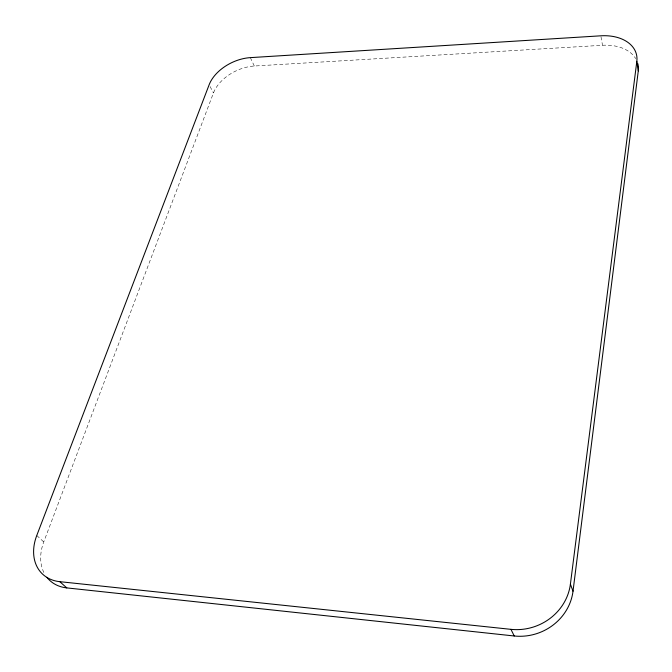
<?xml version="1.0" encoding="UTF-8"?>
<svg xmlns="http://www.w3.org/2000/svg" width="672" height="672" viewBox="0 0 672 672"><rect width="100%" height="100%" fill="white"/><g stroke="black" fill="none" stroke-linecap="round" stroke-linejoin="round"><path stroke-width="0.5" stroke-dasharray="3.36 2.52" d="M43.865 572.477A47.074 35.406 -45.5 0 1 43.747 541.934L213.444 92.98A35.465 22.831 -26.1 0 1 254.31 66.024L602.507 45.276A40.312 27.401 -13.6 0 1 635.72 58.649M36.767 535.492L43.747 541.934M210.101 86.562L213.444 92.98M250.328 57.632L254.31 66.024M600.978 36.758L602.507 45.276"/><path stroke-width="1.01" d="M573.014 591.217L570.402 584.161L636.821 61.387A40.639 27.434 -13.7 0 0 600.81 35.809L250.328 57.632A35.717 22.823 -26.1 0 0 209.152 84.731L36.767 535.492A47.502 35.532 -45.2 0 0 59.791 581.675L66.788 587.899L514.223 635.981A51.593 48.258 -20.9 0 0 573.014 591.217L638.282 70.913A40.312 27.401 -13.6 0 0 637.829 63.647M59.791 581.675L510.964 629.345A52.13 48.56 -21.2 0 0 570.402 584.161M510.964 629.345L514.223 635.981M636.821 61.387L638.282 70.913M66.788 587.899A47.074 35.406 -45.5 0 1 46.864 577.273"/></g></svg>
